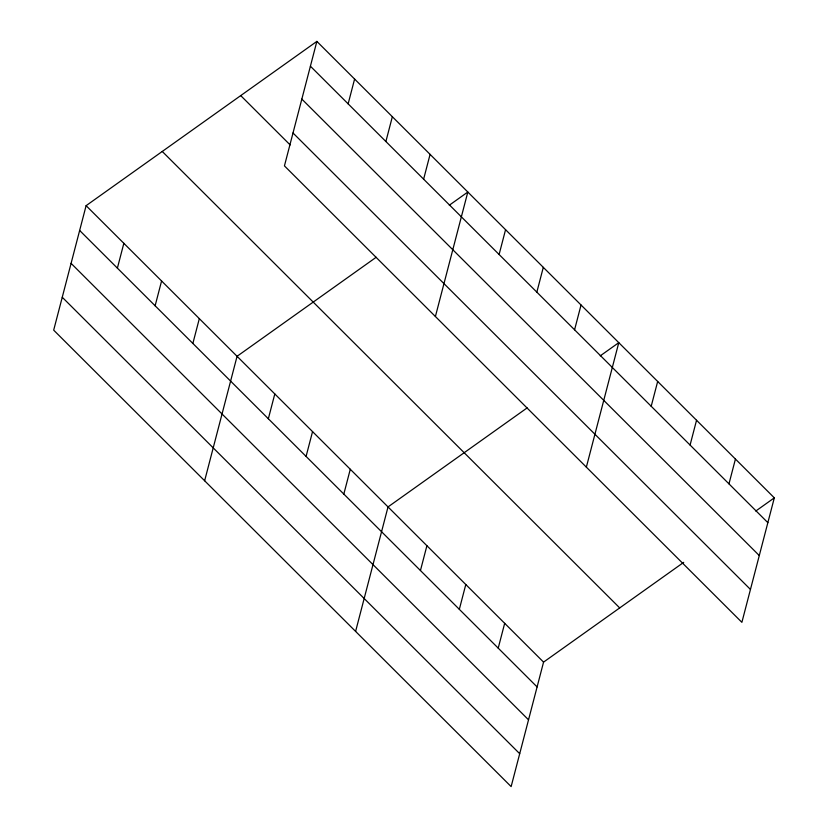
<?xml version="1.0" encoding="UTF-8"?>
<svg xmlns="http://www.w3.org/2000/svg" width="828" height="828" viewBox="0 0 828 828"><rect width="100%" height="100%" fill="white"/><g stroke="black" fill="none" stroke-linecap="round" stroke-linejoin="round"><path stroke-width="1.24" d="M316.865 41.4L284.439 165.879L741.888 622.335L774.315 497.856L316.865 41.4L86.112 205.665L53.685 330.144L511.135 786.6L543.561 662.121L683.711 562.357M117.39 268.127L123.848 243.318M155.126 305.78L161.584 280.982M192.862 343.444L199.331 318.635M204.64 480.768L237.067 356.299L376.191 257.26M348.143 103.862L354.601 79.053M268.344 418.761L274.803 393.952M385.889 141.516L392.348 116.717M306.081 456.414L312.549 431.616M423.625 179.179L430.084 154.37M343.827 494.068L350.285 469.269M435.404 316.513L467.82 192.034L449.304 205.22M355.605 631.402L388.021 506.922L527.146 407.894M499.108 254.496L505.566 229.687M420.448 570.533L426.906 545.724M536.844 292.149L543.303 267.351M459.333 609.325L465.791 584.527M574.58 329.803L581.039 305.004M498.218 648.127L504.676 623.329M586.359 467.137L618.785 342.657L600.259 355.843M651.201 406.269L657.67 381.46M690.086 445.06L696.545 420.262M728.971 483.862L735.43 459.064M755.788 511.042L774.315 497.856M310.407 66.199L767.856 522.665M301.837 99.091L759.286 555.557M293.009 132.987L750.458 589.443M240.72 95.603L290.142 144.921M162.257 151.462L619.706 607.918M86.112 205.665L543.561 662.121M79.643 230.463L537.093 686.929M71.084 263.356L528.533 719.822M62.255 297.252L519.705 753.708"/></g></svg>
